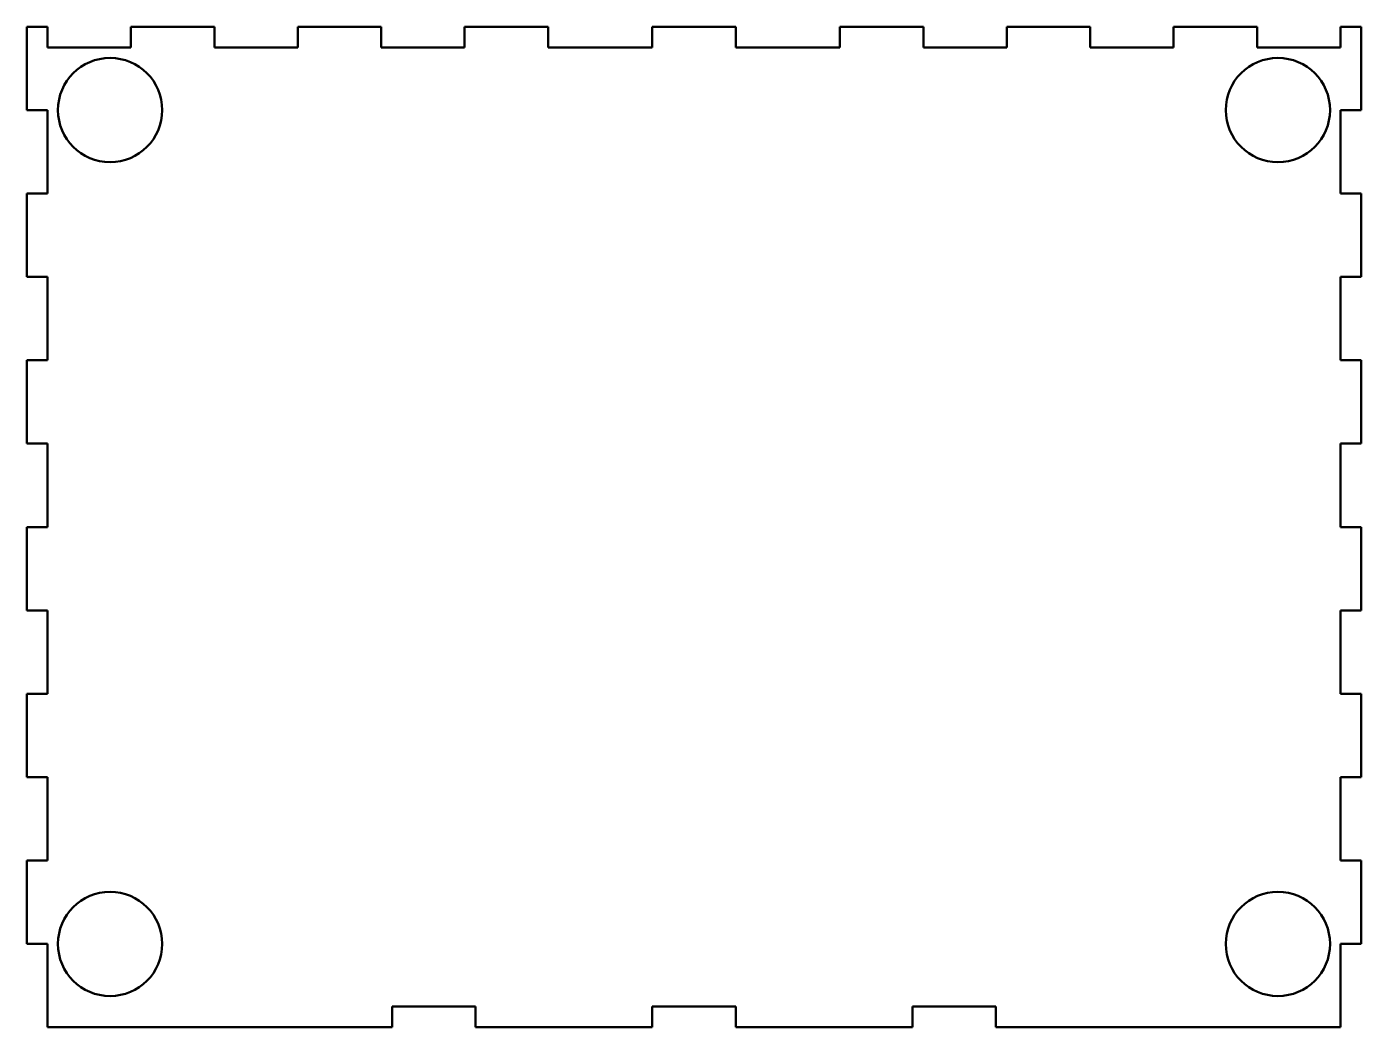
# Model space of a CAD drawing. Header units: inches. Extents: x 1.5 to 9.5, y 1.25 to 7.25.
import ezdxf

# ---------------------------------------------------------------- set-up
doc = ezdxf.new("R2010")
doc.units = ezdxf.units.IN
doc.header["$MEASUREMENT"] = 0
doc.layers.add('Visible (ANSI)', color=7, linetype='Continuous', lineweight=50)

msp = doc.modelspace()

# ---------------------------------------------------------------- linework, layer by layer
at = {"layer": 'Visible (ANSI)'}
for p, q in [((1.5, 7.25), (1.5, 6.75)), ((1.625, 7.25), (1.5, 7.25)), ((1.625, 7.125), (1.625, 7.25)), ((2.125, 7.25), (2.125, 7.125)), ((2.625, 7.25), (2.125, 7.25)), ((2.625, 7.125), (2.625, 7.25)), ((3.125, 7.25), (3.125, 7.125)), ((3.625, 7.25), (3.125, 7.25)), ((3.625, 7.125), (3.625, 7.25)), ((4.125, 7.25), (4.125, 7.125)), ((4.625, 7.25), (4.125, 7.25)), ((4.625, 7.125), (4.625, 7.25)), ((5.25, 7.25), (5.25, 7.125)), ((5.75, 7.25), (5.25, 7.25)), ((5.75, 7.125), (5.75, 7.25)), ((6.375, 7.25), (6.375, 7.125)), ((6.875, 7.25), (6.375, 7.25)), ((6.875, 7.125), (6.875, 7.25)), ((7.375, 7.25), (7.375, 7.125)), ((7.875, 7.25), (7.375, 7.25)), ((7.875, 7.125), (7.875, 7.25)), ((8.375, 7.25), (8.375, 7.125)), ((8.875, 7.25), (8.375, 7.25)), ((8.875, 7.125), (8.875, 7.25)), ((9.375, 7.25), (9.375, 7.125)), ((9.5, 7.25), (9.375, 7.25)), ((9.5, 6.75), (9.5, 7.25)), ((2.125, 7.125), (1.625, 7.125)), ((3.125, 7.125), (2.625, 7.125)), ((4.125, 7.125), (3.625, 7.125)), ((5.25, 7.125), (4.625, 7.125)), ((6.375, 7.125), (5.75, 7.125)), ((7.375, 7.125), (6.875, 7.125)), ((8.375, 7.125), (7.875, 7.125)), ((9.375, 7.125), (8.875, 7.125)), ((1.5, 6.75), (1.625, 6.75)), ((1.625, 6.75), (1.625, 6.25)), ((9.375, 6.75), (9.5, 6.75)), ((9.375, 6.25), (9.375, 6.75)), ((1.5, 6.25), (1.5, 5.75)), ((1.625, 6.25), (1.5, 6.25)), ((9.5, 6.25), (9.375, 6.25)), ((9.5, 5.75), (9.5, 6.25)), ((1.5, 5.75), (1.625, 5.75)), ((1.625, 5.75), (1.625, 5.25)), ((9.375, 5.75), (9.5, 5.75)), ((9.375, 5.25), (9.375, 5.75)), ((1.5, 5.25), (1.5, 4.75)), ((1.625, 5.25), (1.5, 5.25)), ((9.5, 5.25), (9.375, 5.25)), ((9.5, 4.75), (9.5, 5.25)), ((1.5, 4.75), (1.625, 4.75)), ((1.625, 4.75), (1.625, 4.25)), ((9.375, 4.75), (9.5, 4.75)), ((9.375, 4.25), (9.375, 4.75)), ((1.5, 4.25), (1.5, 3.75)), ((1.625, 4.25), (1.5, 4.25)), ((9.5, 4.25), (9.375, 4.25)), ((9.5, 3.75), (9.5, 4.25)), ((1.5, 3.75), (1.625, 3.75)), ((1.625, 3.75), (1.625, 3.25)), ((9.375, 3.75), (9.5, 3.75)), ((9.375, 3.25), (9.375, 3.75)), ((1.5, 3.25), (1.5, 2.75)), ((1.625, 3.25), (1.5, 3.25)), ((9.5, 3.25), (9.375, 3.25)), ((9.5, 2.75), (9.5, 3.25)), ((1.5, 2.75), (1.625, 2.75)), ((1.625, 2.75), (1.625, 2.25)), ((9.375, 2.75), (9.5, 2.75)), ((9.375, 2.25), (9.375, 2.75)), ((1.5, 2.25), (1.5, 1.75)), ((1.625, 2.25), (1.5, 2.25)), ((9.5, 2.25), (9.375, 2.25)), ((9.5, 1.75), (9.5, 2.25)), ((1.5, 1.75), (1.625, 1.75)), ((1.625, 1.75), (1.625, 1.25)), ((9.375, 1.75), (9.5, 1.75)), ((9.375, 1.25), (9.375, 1.75)), ((3.69, 1.375), (4.19, 1.375)), ((3.69, 1.25), (3.69, 1.375)), ((4.19, 1.375), (4.19, 1.25)), ((5.25, 1.375), (5.75, 1.375)), ((5.25, 1.25), (5.25, 1.375)), ((5.75, 1.375), (5.75, 1.25)), ((6.81, 1.375), (7.31, 1.375)), ((6.81, 1.25), (6.81, 1.375)), ((7.31, 1.375), (7.31, 1.25)), ((1.625, 1.25), (3.69, 1.25)), ((4.19, 1.25), (5.25, 1.25)), ((5.75, 1.25), (6.81, 1.25)), ((7.31, 1.25), (9.375, 1.25))]:
    msp.add_line(p, q, dxfattribs=at)
for centre in [(2, 6.75), (9, 6.75), (2, 1.75), (9, 1.75)]:
    msp.add_circle(centre, 0.3125, dxfattribs=at)

doc.saveas('drawing.dxf')
